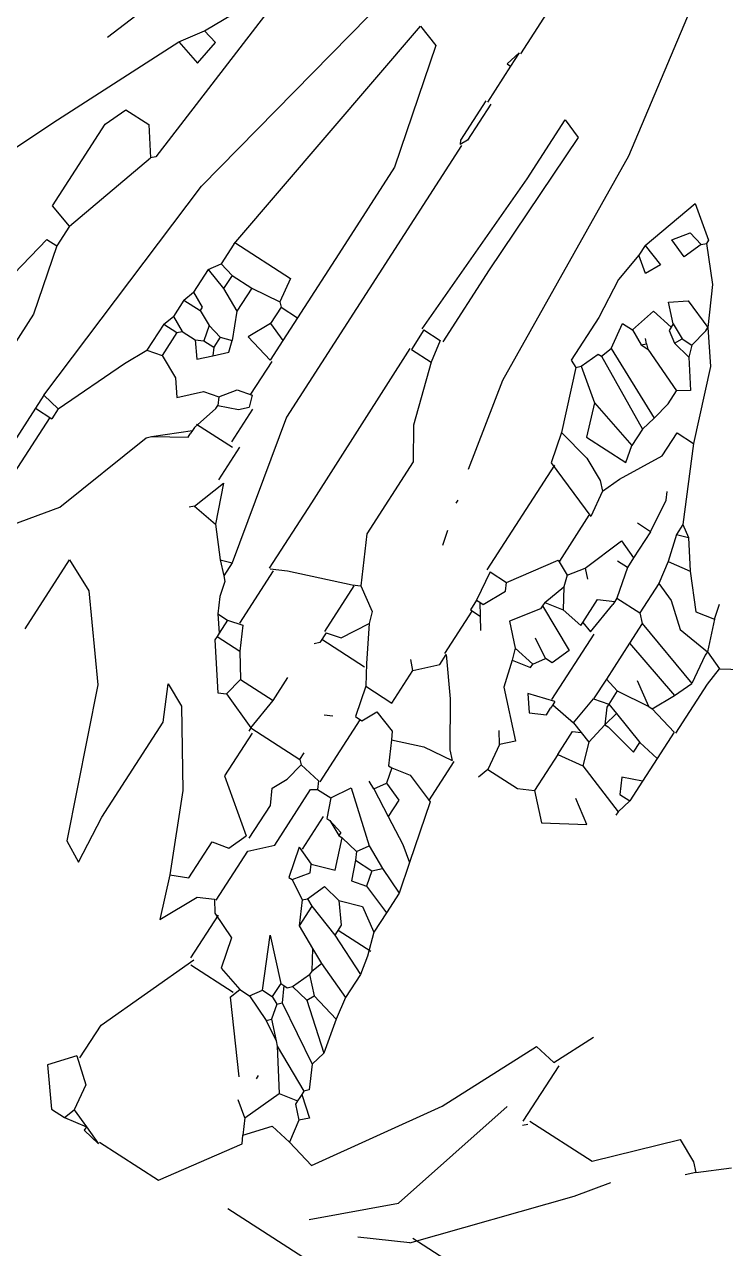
# Model space of a CAD drawing. Header units: metres. Extents: x 1769 to 3632, y 809 to 2652.
# Drawn here: x 2737.9097 to 2738.0202, y 1806.9406 to 1807.1333 of the extents above; entities that cross this region are included whole.
import ezdxf

# ---------------------------------------------------------------- set-up
doc = ezdxf.new("R2010")
doc.units = ezdxf.units.M
doc.header["$LTSCALE"] = 10
doc.layers.add('A-ELEV0', color=7, linetype='Continuous')
doc.layers.add('L-PLNT', color=66, linetype='Continuous')

# ---------------------------------------------------------------- blocks, each defined once
blk = doc.blocks.new('GARRA DE LEON')
at = {"layer": 'L-PLNT', "color": 65, "linetype": 'Continuous'}
for p, q in [((1271.0781, 334.6905), (1271.1029, 334.7194)), ((1271.0781, 334.6905), (1271.0698, 334.6822)), ((1271.0864, 334.6822), (1271.0781, 334.6905)), ((1271.0988, 334.6573), (1271.0864, 334.6822)), ((1271.0284, 334.5911), (1271.0988, 334.6573)), ((1270.987, 334.5952), (1271.0201, 334.6201)), ((1270.8503, 334.4751), (1270.987, 334.5952)), ((1271.0284, 334.5124), (1271.0284, 334.5911)), ((1270.8565, 334.4751), (1270.8565, 334.5497)), ((1271.0242, 334.5124), (1271.0201, 334.5082)), ((1271.0946, 334.5), (1271.1402, 334.5207)), ((1271.0946, 334.5062), (1271.0242, 334.5062)), ((1271.0988, 334.4751), (1271.0946, 334.5)), ((1270.8793, 334.442), (1271.0284, 334.4834)), ((1270.8503, 334.4751), (1270.8255, 334.4254)), ((1270.9911, 334.4254), (1271.0988, 334.4751)), ((1270.813, 334.3716), (1270.8793, 334.442)), ((1271.5419, 334.4213), (1271.5543, 334.442)), ((1270.8627, 334.3426), (1270.9911, 334.4254)), ((1271.4591, 334.4192), (1271.5212, 334.4192)), ((1271.5212, 334.4192), (1271.5419, 334.4213)), ((1271.5502, 334.4006), (1271.5419, 334.4213)), ((1271.3555, 334.413), (1271.3514, 334.413)), ((1271.3555, 334.413), (1271.3721, 334.4171)), ((1271.3763, 334.355), (1271.3555, 334.413)), ((1271.397, 334.4171), (1271.3721, 334.4171)), ((1271.3721, 334.4047), (1271.3721, 334.4171)), ((1271.3887, 334.3964), (1271.3721, 334.4047)), ((1271.397, 334.4171), (1271.3887, 334.3964)), ((1271.4259, 334.4171), (1271.397, 334.4171)), ((1271.4301, 334.3923), (1271.4259, 334.4171)), ((1271.4591, 334.4171), (1271.4259, 334.4171)), ((1271.4674, 334.384), (1271.4591, 334.4171)), ((1271.4922, 334.3964), (1271.5129, 334.4047)), ((1271.5378, 334.326), (1271.5129, 334.4047)), ((1271.546, 334.4006), (1271.5129, 334.4047)), ((1270.7758, 334.4006), (1270.7758, 334.2929)), ((1271.3017, 334.3509), (1271.3265, 334.3923)), ((1271.3265, 334.3923), (1271.3431, 334.3674)), ((1271.4259, 334.355), (1271.4177, 334.3923)), ((1271.4177, 334.3923), (1271.4301, 334.3923)), ((1271.4425, 334.355), (1271.4301, 334.3923)), ((1271.4674, 334.384), (1271.4922, 334.3964)), ((1271.5129, 334.326), (1271.4922, 334.3964)), ((1271.5502, 334.4006), (1271.546, 334.4006)), ((1271.5543, 334.3633), (1271.5502, 334.4006)), ((1271.5833, 334.3882), (1271.5502, 334.4006)), ((1271.4632, 334.3426), (1271.4674, 334.3799)), ((1271.4674, 334.3799), (1271.4674, 334.384)), ((1271.4674, 334.3799), (1271.4839, 334.355)), ((1271.5792, 334.3674), (1271.5833, 334.3882)), ((1271.5833, 334.3882), (1271.5999, 334.384)), ((1271.6123, 334.3385), (1271.5792, 334.3674)), ((1271.3721, 334.326), (1271.3763, 334.355)), ((1271.4011, 334.3467), (1271.3763, 334.355)), ((1271.4259, 334.3509), (1271.4425, 334.355)), ((1271.4259, 334.3509), (1271.4259, 334.355)), ((1271.4466, 334.3426), (1271.4425, 334.355)), ((1271.575, 334.3385), (1271.5543, 334.3633)), ((1270.871, 334.3095), (1270.8627, 334.3426)), ((1271.3265, 334.326), (1271.3017, 334.3509)), ((1271.4011, 334.3467), (1271.4259, 334.3509)), ((1271.4052, 334.3343), (1271.4011, 334.3467)), ((1271.4425, 334.3426), (1271.4259, 334.3509)), ((1271.4425, 334.326), (1271.4466, 334.3426)), ((1271.4466, 334.3426), (1271.4425, 334.3426)), ((1271.4632, 334.3426), (1271.4466, 334.3426)), ((1271.4674, 334.326), (1271.4632, 334.3426)), ((1271.4011, 334.326), (1271.4052, 334.3343)), ((1271.4094, 334.3219), (1271.4052, 334.3343)), ((1271.5833, 334.3177), (1271.575, 334.3385)), ((1271.6082, 334.3136), (1271.6123, 334.3385)), ((1271.6413, 334.3177), (1271.6123, 334.3385)), ((1270.9041, 334.3136), (1270.8959, 334.3053)), ((1270.9207, 334.2929), (1270.9041, 334.3136)), ((1271.3183, 334.3095), (1271.3265, 334.326)), ((1271.3721, 334.326), (1271.3265, 334.326)), ((1271.3721, 334.326), (1271.4011, 334.326)), ((1271.4094, 334.3219), (1271.4425, 334.326)), ((1271.4135, 334.2929), (1271.4094, 334.3219)), ((1271.4674, 334.326), (1271.4425, 334.326)), ((1271.5129, 334.326), (1271.4674, 334.326)), ((1271.5378, 334.326), (1271.5129, 334.326)), ((1271.546, 334.3177), (1271.5378, 334.326)), ((1271.546, 334.2888), (1271.546, 334.3177)), ((1271.5833, 334.3177), (1271.546, 334.3177)), ((1271.6082, 334.3136), (1271.5833, 334.3177)), ((1271.6371, 334.3053), (1271.6082, 334.3136)), ((1271.6371, 334.3053), (1271.6413, 334.3177)), ((1271.6496, 334.3053), (1271.6413, 334.3177)), ((1270.8752, 334.2846), (1270.871, 334.3095)), ((1270.8959, 334.3053), (1270.871, 334.3095)), ((1270.9083, 334.2929), (1270.8959, 334.3053)), ((1271.3183, 334.2722), (1271.3183, 334.3095)), ((1271.6496, 334.3053), (1271.6371, 334.3053)), ((1271.7282, 334.2681), (1271.6496, 334.3053)), ((1270.9083, 334.2722), (1270.9124, 334.2929)), ((1270.9124, 334.2929), (1270.9083, 334.2929)), ((1270.9166, 334.2929), (1270.9124, 334.2929)), ((1270.9207, 334.2929), (1270.9166, 334.2929)), ((1270.9249, 334.2929), (1270.9207, 334.2929)), ((1270.929, 334.297), (1270.9249, 334.2929)), ((1270.9497, 334.2432), (1270.9249, 334.2929)), ((1270.9538, 334.2846), (1270.929, 334.297)), ((1270.9538, 334.2846), (1270.9704, 334.2888)), ((1271.0077, 334.2432), (1270.9704, 334.2888)), ((1271.0077, 334.2805), (1270.9704, 334.2888)), ((1271.3928, 334.2763), (1271.4011, 334.2929)), ((1271.4011, 334.2929), (1271.4094, 334.2929)), ((1271.4177, 334.2929), (1271.4094, 334.2639)), ((1271.4135, 334.2929), (1271.4094, 334.2929)), ((1271.4177, 334.2929), (1271.4135, 334.2929)), ((1271.5005, 334.2888), (1271.4177, 334.2888)), ((1271.5005, 334.2846), (1271.5378, 334.2888)), ((1271.5336, 334.2722), (1271.5419, 334.2888)), ((1271.5419, 334.2888), (1271.5378, 334.2888)), ((1271.546, 334.2888), (1271.5419, 334.2888)), ((1271.5792, 334.2805), (1271.546, 334.2888)), ((1270.8503, 334.2639), (1270.8752, 334.2846)), ((1270.9911, 334.2225), (1270.9538, 334.2846)), ((1271.0159, 334.2474), (1271.0077, 334.2805)), ((1271.0325, 334.2763), (1271.0077, 334.2805)), ((1271.0491, 334.2349), (1271.0325, 334.2763)), ((1271.0615, 334.2763), (1271.0325, 334.2763)), ((1271.0822, 334.2308), (1271.0615, 334.2763)), ((1271.0822, 334.2722), (1271.0615, 334.2763)), ((1271.3597, 334.2805), (1271.3473, 334.2681)), ((1271.4011, 334.2391), (1271.3597, 334.2805)), ((1271.4094, 334.2639), (1271.3928, 334.2763)), ((1271.4715, 334.2763), (1271.4508, 334.2681)), ((1271.4963, 334.2266), (1271.4715, 334.2763)), ((1271.5046, 334.2722), (1271.5005, 334.2846)), ((1271.5792, 334.2805), (1271.5792, 334.2681)), ((1271.5916, 334.2805), (1271.5792, 334.2805)), ((1271.5999, 334.2598), (1271.5916, 334.2805)), ((1271.6247, 334.2805), (1271.5916, 334.2805)), ((1271.6247, 334.2805), (1271.6247, 334.2639)), ((1271.6247, 334.2805), (1271.662, 334.2763)), ((1271.662, 334.2763), (1271.6703, 334.2722)), ((1270.7613, 334.2142), (1270.842, 334.2681)), ((1270.842, 334.2681), (1270.8503, 334.2639)), ((1270.8669, 334.2556), (1270.8503, 334.2639)), ((1270.8669, 334.2556), (1270.9083, 334.2722)), ((1270.9497, 334.2432), (1270.9083, 334.2722)), ((1271.1071, 334.2639), (1271.0822, 334.2722)), ((1271.0884, 334.2308), (1271.0884, 334.2722)), ((1271.1236, 334.2391), (1271.1071, 334.2639)), ((1271.1319, 334.2639), (1271.1071, 334.2639)), ((1271.1443, 334.2308), (1271.1319, 334.2639)), ((1271.1568, 334.2639), (1271.1319, 334.2639)), ((1271.1692, 334.2349), (1271.1568, 334.2639)), ((1271.1899, 334.2556), (1271.1568, 334.2639)), ((1271.3183, 334.2722), (1271.3059, 334.2681)), ((1271.3473, 334.2681), (1271.3183, 334.2722)), ((1271.3473, 334.2681), (1271.3597, 334.2598)), ((1271.4508, 334.2681), (1271.4508, 334.2598)), ((1271.5046, 334.2474), (1271.5005, 334.2722)), ((1271.5005, 334.2722), (1271.5046, 334.2722)), ((1271.5046, 334.2722), (1271.5336, 334.2722)), ((1271.8069, 334.2391), (1271.7282, 334.2681)), ((1271.7282, 334.2474), (1271.7282, 334.2681)), ((1270.8669, 334.2556), (1270.8793, 334.2391)), ((1271.2561, 334.2391), (1271.1899, 334.2556)), ((1271.2023, 334.2391), (1271.1899, 334.2556)), ((1271.4301, 334.2308), (1271.4342, 334.2515)), ((1271.4342, 334.2515), (1271.4384, 334.2515)), ((1271.4384, 334.2515), (1271.4508, 334.2598)), ((1271.4425, 334.2266), (1271.4384, 334.2515)), ((1271.4508, 334.2598), (1271.4632, 334.2391)), ((1271.5543, 334.2432), (1271.546, 334.2515)), ((1271.5543, 334.2432), (1271.5999, 334.2598)), ((1270.9124, 334.2432), (1270.9083, 334.2432)), ((1270.9538, 334.2391), (1270.9497, 334.2432)), ((1270.9663, 334.2184), (1270.9538, 334.2391)), ((1270.9704, 334.2225), (1270.9538, 334.2391)), ((1271.0077, 334.2432), (1271.0159, 334.2474)), ((1271.0118, 334.2225), (1271.0077, 334.2432)), ((1271.0325, 334.2308), (1271.0159, 334.2474)), ((1271.1153, 334.2142), (1271.1236, 334.2391)), ((1271.2189, 334.2101), (1271.2023, 334.2391)), ((1271.2686, 334.2059), (1271.2561, 334.2391)), ((1271.3059, 334.237), (1271.2561, 334.237)), ((1271.4301, 334.2308), (1271.4011, 334.2391)), ((1271.5005, 334.2266), (1271.5046, 334.2474)), ((1271.5253, 334.2349), (1271.5046, 334.2474)), ((1271.5378, 334.2308), (1271.5543, 334.2432)), ((1271.6537, 334.2225), (1271.6992, 334.2474)), ((1271.6992, 334.2474), (1271.7282, 334.2474)), ((1271.8401, 334.2142), (1271.8069, 334.2391)), ((1270.9663, 334.1728), (1270.9, 334.2266)), ((1270.9663, 334.2184), (1270.9704, 334.2225)), ((1270.987, 334.2184), (1270.9704, 334.2225)), ((1270.987, 334.2184), (1270.9911, 334.2225)), ((1271.0077, 334.2142), (1270.9911, 334.2225)), ((1271.0077, 334.2184), (1271.0118, 334.2225)), ((1271.0118, 334.2225), (1271.0325, 334.2308)), ((1271.0367, 334.2308), (1271.0325, 334.2308)), ((1271.0367, 334.2308), (1271.0491, 334.2349)), ((1271.0574, 334.2184), (1271.0367, 334.2308)), ((1271.0574, 334.2184), (1271.0491, 334.2349)), ((1271.0946, 334.1935), (1271.0822, 334.2308)), ((1271.0946, 334.2308), (1271.0822, 334.2308)), ((1271.1153, 334.2142), (1271.0946, 334.2308)), ((1271.1402, 334.2142), (1271.1443, 334.2308)), ((1271.1609, 334.2266), (1271.1443, 334.2308)), ((1271.1609, 334.2266), (1271.1692, 334.2349)), ((1271.1609, 334.2059), (1271.1609, 334.2266)), ((1271.1816, 334.2101), (1271.1692, 334.2349)), ((1271.3017, 334.2018), (1271.3059, 334.2349)), ((1271.3141, 334.2266), (1271.3059, 334.2349)), ((1271.3597, 334.1977), (1271.3141, 334.2266)), ((1271.4425, 334.2266), (1271.4301, 334.2308)), ((1271.4632, 334.2059), (1271.4425, 334.2266)), ((1271.4922, 334.2266), (1271.4632, 334.2059)), ((1271.4963, 334.2266), (1271.4922, 334.2266)), ((1271.5005, 334.2266), (1271.4963, 334.2266)), ((1271.5005, 334.2266), (1271.5253, 334.2349)), ((1271.5378, 334.2308), (1271.5253, 334.2349)), ((1271.546, 334.2142), (1271.5378, 334.2308)), ((1271.633, 334.2142), (1271.6537, 334.2225)), ((1271.7282, 334.2184), (1271.749, 334.2225)), ((1271.749, 334.2225), (1271.7655, 334.2225)), ((1271.7738, 334.2349), (1271.7655, 334.2225)), ((1271.7862, 334.1728), (1271.7655, 334.2225)), ((1271.8028, 334.2142), (1271.7738, 334.2349)), ((1270.7613, 334.1397), (1270.7613, 334.2142)), ((1270.9787, 334.1894), (1270.9663, 334.2184)), ((1270.9911, 334.2101), (1270.987, 334.2184)), ((1270.9911, 334.1977), (1270.9911, 334.2101)), ((1271.0077, 334.2101), (1270.9911, 334.2101)), ((1271.0077, 334.2142), (1271.0077, 334.2184)), ((1271.0077, 334.2101), (1271.0077, 334.2142)), ((1271.0449, 334.1728), (1271.0077, 334.2101)), ((1271.0698, 334.1935), (1271.0574, 334.2184)), ((1271.1195, 334.1935), (1271.1153, 334.2142)), ((1271.1609, 334.2059), (1271.1402, 334.2142)), ((1271.1692, 334.2018), (1271.1816, 334.2101)), ((1271.223, 334.1604), (1271.1816, 334.2101)), ((1271.2354, 334.1811), (1271.2189, 334.2101)), ((1271.2396, 334.2101), (1271.2189, 334.2101)), ((1271.2479, 334.1894), (1271.2396, 334.2101)), ((1271.4963, 334.1811), (1271.546, 334.2142)), ((1271.546, 334.2163), (1271.604, 334.2163)), ((1271.6288, 334.1521), (1271.604, 334.2184)), ((1271.633, 334.2142), (1271.604, 334.2184)), ((1271.6413, 334.2059), (1271.633, 334.2142)), ((1271.6723, 334.1687), (1271.6723, 334.2184)), ((1271.6723, 334.2184), (1271.691, 334.2142)), ((1271.7076, 334.1562), (1271.691, 334.2142)), ((1271.7117, 334.2142), (1271.691, 334.2142)), ((1271.7117, 334.2142), (1271.7282, 334.2184)), ((1271.7531, 334.1355), (1271.7117, 334.2142)), ((1271.7655, 334.1397), (1271.7282, 334.2184)), ((1271.8069, 334.1935), (1271.8028, 334.2142)), ((1271.8152, 334.2101), (1271.8028, 334.2142)), ((1271.8152, 334.2101), (1271.8359, 334.2142)), ((1271.8152, 334.1977), (1271.8152, 334.2101)), ((1271.8359, 334.2142), (1271.8401, 334.2142)), ((1271.8815, 334.1935), (1271.8401, 334.2142)), ((1271.8525, 334.1811), (1271.8401, 334.2142)), ((1270.9787, 334.1894), (1270.9911, 334.1977)), ((1270.9911, 334.1977), (1271.0449, 334.1728)), ((1271.1692, 334.2018), (1271.1609, 334.2059)), ((1271.1733, 334.1811), (1271.1692, 334.2018)), ((1271.2644, 334.1852), (1271.2686, 334.2059)), ((1271.2893, 334.1687), (1271.3017, 334.2018)), ((1271.397, 334.1687), (1271.3597, 334.1977)), ((1271.6537, 334.1811), (1271.6413, 334.2059)), ((1271.8069, 334.1935), (1271.8152, 334.1977)), ((1271.8235, 334.1811), (1271.8152, 334.1977)), ((1270.9787, 334.1769), (1270.9787, 334.1894)), ((1271.0946, 334.1811), (1271.0698, 334.1935)), ((1271.0946, 334.1935), (1271.0698, 334.1935)), ((1271.0988, 334.1852), (1271.0946, 334.1935)), ((1271.0946, 334.1811), (1271.0988, 334.1852)), ((1271.0988, 334.1852), (1271.1195, 334.1935)), ((1271.1319, 334.1687), (1271.1402, 334.1935)), ((1271.1402, 334.1935), (1271.1733, 334.1811)), ((1271.2354, 334.1811), (1271.2479, 334.1894)), ((1271.2644, 334.1852), (1271.2479, 334.1894)), ((1271.2644, 334.1811), (1271.2644, 334.1852)), ((1271.4508, 334.1769), (1271.4384, 334.1852)), ((1271.4632, 334.1728), (1271.488, 334.1852)), ((1271.488, 334.1852), (1271.4963, 334.1811)), ((1271.8152, 334.1811), (1271.8069, 334.1935)), ((1271.9146, 334.1645), (1271.8815, 334.1935)), ((1270.9663, 334.1728), (1270.9787, 334.1769)), ((1270.9725, 334.119), (1270.9725, 334.1728)), ((1270.987, 334.148), (1270.9787, 334.1769)), ((1271.1071, 334.1604), (1271.0946, 334.1811)), ((1271.1071, 334.1604), (1271.1236, 334.1728)), ((1271.1236, 334.1728), (1271.1319, 334.1687)), ((1271.1733, 334.1769), (1271.1733, 334.1811)), ((1271.1774, 334.1769), (1271.1733, 334.1769)), ((1271.1816, 334.1604), (1271.1733, 334.1769)), ((1271.1816, 334.1604), (1271.1774, 334.1769)), ((1271.2354, 334.1811), (1271.2396, 334.1728)), ((1271.2893, 334.1687), (1271.2644, 334.1811)), ((1271.4508, 334.1645), (1271.4508, 334.1769)), ((1271.4632, 334.1687), (1271.4508, 334.1769)), ((1271.4632, 334.1687), (1271.4632, 334.1728)), ((1271.4963, 334.1604), (1271.4963, 334.1811)), ((1271.662, 334.1438), (1271.6537, 334.1811)), ((1271.7862, 334.1645), (1271.7862, 334.1728)), ((1271.7904, 334.1687), (1271.7862, 334.1728)), ((1271.8194, 334.1811), (1271.8152, 334.1811)), ((1271.8235, 334.1562), (1271.8194, 334.1811)), ((1271.8235, 334.1811), (1271.8194, 334.1811)), ((1271.8235, 334.1811), (1271.8401, 334.1645)), ((1271.8401, 334.1645), (1271.8525, 334.1811)), ((1271.1071, 334.1562), (1271.1071, 334.1604)), ((1271.1402, 334.148), (1271.1319, 334.1687)), ((1271.1816, 334.1562), (1271.1816, 334.1604)), ((1271.2023, 334.148), (1271.223, 334.1604)), ((1271.2976, 334.1645), (1271.2893, 334.1687)), ((1271.3059, 334.1397), (1271.2976, 334.1645)), ((1271.3638, 334.148), (1271.3845, 334.1687)), ((1271.3845, 334.1687), (1271.397, 334.1687)), ((1271.4508, 334.1666), (1271.397, 334.1666)), ((1271.4632, 334.1645), (1271.4508, 334.1645)), ((1271.4632, 334.1645), (1271.4632, 334.1687)), ((1271.4963, 334.1604), (1271.4632, 334.1645)), ((1271.7076, 334.1562), (1271.6723, 334.1687)), ((1271.7862, 334.1645), (1271.7904, 334.1687)), ((1271.7945, 334.148), (1271.7862, 334.1645)), ((1271.7904, 334.1687), (1271.7945, 334.1645)), ((1271.9105, 334.1604), (1271.8898, 334.1521)), ((1271.9105, 334.1604), (1271.9146, 334.1645)), ((1271.9146, 334.1438), (1271.9105, 334.1604)), ((1271.9187, 334.1645), (1271.9146, 334.1645)), ((1271.9436, 334.1314), (1271.9187, 334.1645)), ((1271.0201, 334.1397), (1270.987, 334.148)), ((1271.1402, 334.148), (1271.1071, 334.1562)), ((1271.1402, 334.1521), (1271.1816, 334.1521)), ((1271.2023, 334.148), (1271.1816, 334.1562)), ((1271.2023, 334.1314), (1271.2023, 334.148)), ((1271.3224, 334.1148), (1271.3224, 334.148)), ((1271.3224, 334.148), (1271.3638, 334.148)), ((1271.3638, 334.148), (1271.3721, 334.1397)), ((1271.6288, 334.1562), (1271.4963, 334.1562)), ((1271.662, 334.1438), (1271.6288, 334.1521)), ((1271.7324, 334.1231), (1271.7076, 334.1562)), ((1271.7945, 334.148), (1271.8235, 334.1562)), ((1271.7945, 334.1355), (1271.7945, 334.148)), ((1271.8898, 334.1521), (1271.898, 334.1314)), ((1270.7675, 334.119), (1270.7592, 334.1397)), ((1270.7633, 334.119), (1270.7592, 334.1397)), ((1271.0325, 334.1107), (1271.0201, 334.1397)), ((1271.1982, 334.1252), (1271.2023, 334.1314)), ((1271.2106, 334.1273), (1271.2023, 334.1314)), ((1271.2893, 334.1314), (1271.3059, 334.1397)), ((1271.2893, 334.1231), (1271.2893, 334.1314)), ((1271.7282, 334.119), (1271.662, 334.1438)), ((1271.7324, 334.1231), (1271.7531, 334.1314)), ((1271.7531, 334.1355), (1271.7655, 334.1397)), ((1271.7531, 334.1314), (1271.7531, 334.1355)), ((1271.7655, 334.1397), (1271.7945, 334.1355)), ((1271.869, 334.1355), (1271.8525, 334.1273)), ((1271.8773, 334.1107), (1271.869, 334.1355)), ((1271.8773, 334.1107), (1271.9436, 334.1314)), ((1271.898, 334.1314), (1271.9146, 334.1438)), ((1270.7633, 334.0941), (1270.7675, 334.119)), ((1270.7675, 334.119), (1270.7633, 334.119)), ((1270.7758, 334.0983), (1270.7675, 334.119)), ((1270.8669, 334.0734), (1270.9787, 334.119)), ((1271.1071, 334.1045), (1271.1278, 334.1252)), ((1271.1278, 334.1252), (1271.1982, 334.1252)), ((1271.2106, 334.1293), (1271.2893, 334.1293)), ((1271.2147, 334.1024), (1271.2106, 334.1273)), ((1271.3224, 334.1148), (1271.2893, 334.1231)), ((1271.7282, 334.119), (1271.7324, 334.1231)), ((1271.7324, 334.1107), (1271.7282, 334.119)), ((1271.8525, 334.1273), (1271.8649, 334.1107)), ((1271.0325, 334.1148), (1270.9787, 334.1148)), ((1271.0449, 334.1024), (1271.0325, 334.1107)), ((1271.3431, 334.1024), (1271.3224, 334.1148)), ((1271.7862, 334.1107), (1271.7324, 334.1107)), ((1271.8318, 334.1066), (1271.7862, 334.1107)), ((1271.8649, 334.1107), (1271.8318, 334.1066)), ((1271.8773, 334.1107), (1271.8649, 334.1107)), ((1270.7633, 334.0941), (1270.7758, 334.0983)), ((1270.7633, 334.0776), (1270.7633, 334.0941)), ((1270.8047, 334.0941), (1270.7758, 334.0983)), ((1270.8255, 334.0693), (1270.8047, 334.0941)), ((1271.0367, 334.0858), (1271.0449, 334.1024)), ((1271.0449, 334.1045), (1271.1071, 334.1045)), ((1271.0988, 334.0858), (1271.1195, 334.0941)), ((1271.1195, 334.0983), (1271.1609, 334.0983)), ((1271.1609, 334.0403), (1271.1195, 334.0941)), ((1271.1609, 334.0983), (1271.1774, 334.09)), ((1271.1774, 334.09), (1271.194, 334.0983)), ((1271.194, 334.0983), (1271.2147, 334.1024)), ((1271.2189, 334.0983), (1271.2147, 334.1024)), ((1271.2189, 334.0361), (1271.2189, 334.0983)), ((1271.2189, 334.0983), (1271.2272, 334.0983)), ((1271.2727, 334.0941), (1271.2769, 334.1024)), ((1271.339, 334.0486), (1271.339, 334.1024)), ((1271.3804, 334.0817), (1271.3431, 334.1024)), ((1271.5088, 334.0983), (1271.4922, 334.1024)), ((1270.9953, 334.0651), (1271.0367, 334.0858)), ((1271.0946, 334.0672), (1271.0988, 334.0858)), ((1271.3514, 334.0651), (1271.3804, 334.0817)), ((1271.3928, 334.0776), (1271.3804, 334.0817)), ((1271.5419, 334.09), (1271.5378, 334.09)), ((1271.6744, 334.061), (1271.575, 334.0817)), ((1270.8006, 334.0486), (1270.7633, 334.0776)), ((1270.8255, 334.0693), (1270.8006, 334.0486)), ((1270.8255, 334.0734), (1270.8669, 334.0734)), ((1271.0408, 334.0486), (1271.0491, 334.0672)), ((1271.0491, 334.0672), (1271.0946, 334.0672)), ((1271.4094, 334.0527), (1271.3928, 334.0776)), ((1271.0408, 334.0486), (1270.9953, 334.0651)), ((1271.3473, 334.0486), (1271.3514, 334.0651)), ((1271.9477, 334.0444), (1271.6744, 334.061)), ((1271.1236, 334.0113), (1271.0408, 334.0486)), ((1271.2147, 334.0403), (1271.1609, 334.0403)), ((1271.2189, 334.0361), (1271.2561, 334.0403)), ((1271.2561, 333.9989), (1271.2561, 334.0403)), ((1271.2561, 334.0403), (1271.2851, 334.0403)), ((1271.3348, 334.0486), (1271.3307, 334.0444)), ((1271.3473, 334.0486), (1271.3348, 334.0486)), ((1271.4052, 334.0465), (1271.3473, 334.0465)), ((1271.3804, 333.9782), (1271.4052, 334.0444)), ((1271.4052, 334.0444), (1271.4094, 334.0527)), ((1271.4591, 334.0279), (1271.4094, 334.0527)), ((1272.1134, 334.0154), (1271.9477, 334.0444)), ((1271.2189, 334.0361), (1271.2147, 334.0361)), ((1271.2354, 333.9947), (1271.2189, 334.0361)), ((1271.5502, 334.0279), (1271.4591, 334.0279)), ((1271.5833, 334.0072), (1271.5502, 334.0279)), ((1271.1982, 333.9616), (1271.1236, 334.0113)), ((1271.6496, 333.9865), (1271.5833, 334.0072)), ((1271.2313, 333.9865), (1271.2354, 333.9947)), ((1271.2354, 333.9947), (1271.2561, 333.9989)), ((1271.281, 333.9823), (1271.2561, 333.9989)), ((1271.9353, 333.9885), (1271.7655, 333.9854)), ((1271.9436, 333.9668), (1271.9353, 333.9885)), ((1271.2769, 333.9533), (1271.2313, 333.9865)), ((1271.281, 333.9533), (1271.281, 333.9823)), ((1271.3059, 333.9699), (1271.281, 333.9823)), ((1271.3721, 333.9616), (1271.3804, 333.9782)), ((1271.6744, 333.9823), (1271.6496, 333.9865)), ((1271.6496, 333.9616), (1271.6496, 333.9865)), ((1271.7655, 333.9854), (1271.6744, 333.9854)), ((1271.6744, 333.9616), (1271.6744, 333.9823)), ((1271.3017, 333.9533), (1271.3059, 333.9699)), ((1271.3721, 333.9657), (1271.3059, 333.9657)), ((1271.6744, 333.9595), (1271.869, 333.9668)), ((1271.869, 333.9668), (1271.9436, 333.9668)), ((1271.0118, 333.9368), (1270.9994, 333.9595)), ((1270.9994, 333.9595), (1271.0532, 333.9544)), ((1271.0532, 333.9544), (1271.1733, 333.9544)), ((1271.1733, 333.9544), (1271.2106, 333.9368)), ((1271.2106, 333.9368), (1271.1982, 333.9616)), ((1271.281, 333.9533), (1271.2769, 333.9533)), ((1271.2851, 333.9533), (1271.281, 333.9533)), ((1271.3017, 333.9409), (1271.2851, 333.9533)), ((1271.3017, 333.9533), (1271.2851, 333.9533)), ((1271.3017, 333.9409), (1271.3017, 333.9533)), ((1271.4549, 333.9606), (1271.3721, 333.9606)), ((1271.6496, 333.9595), (1271.4549, 333.9606)), ((1271.6744, 333.9616), (1271.6496, 333.9616)), ((1271.1692, 333.8746), (1271.0118, 333.9368)), ((1271.3183, 333.9326), (1271.3017, 333.9409)), ((1271.3348, 333.9285), (1271.3183, 333.9326)), ((1271.3348, 333.9285), (1271.3183, 333.9326)), ((1271.339, 333.9243), (1271.3348, 333.9285)), ((1271.3514, 333.9119), (1271.339, 333.9243)), ((1271.3555, 333.9243), (1271.339, 333.9243)), ((1271.3514, 333.9119), (1271.3555, 333.9243)), ((1271.517, 333.8891), (1271.3555, 333.9243)), ((1271.3804, 333.8871), (1271.3514, 333.9119)), ((1271.4218, 333.8705), (1271.3804, 333.8871)), ((1271.3845, 333.8581), (1271.3804, 333.8871)), ((1271.8608, 333.8891), (1271.517, 333.8891)), ((1271.869, 333.8912), (1271.8608, 333.8871)), ((1271.8649, 333.885), (1271.8608, 333.8871)), ((1271.9146, 333.885), (1271.8649, 333.885)), ((1271.9146, 333.8912), (1271.869, 333.8912)), ((1271.9601, 333.8871), (1271.9146, 333.8871)), ((1271.9767, 333.8871), (1271.9601, 333.8871)), ((1271.9767, 333.8871), (1271.9601, 333.8829)), ((1271.9601, 333.8829), (1271.9601, 333.8871)), ((1271.9767, 333.8891), (1272.1423, 333.8891)), ((1271.2479, 333.8125), (1271.1692, 333.8746)), ((1271.3845, 333.8581), (1271.3804, 333.8539)), ((1271.3845, 333.8581), (1271.4218, 333.8705)), ((1271.4632, 333.8643), (1271.4218, 333.8643)), ((1271.4591, 333.8125), (1271.4591, 333.8581)), ((1271.5046, 333.8539), (1271.4632, 333.8539)), ((1271.4963, 333.8415), (1271.5046, 333.8498)), ((1271.517, 333.8457), (1271.5046, 333.8498)), ((1271.5129, 333.8291), (1271.517, 333.8457)), ((1271.488, 333.8208), (1271.4963, 333.8415)), ((1271.5584, 333.8436), (1271.517, 333.8436)), ((1271.5667, 333.8084), (1271.5584, 333.8415)), ((1271.5833, 333.8415), (1271.5584, 333.8415)), ((1271.5916, 333.8208), (1271.5833, 333.8415)), ((1271.6123, 333.8415), (1271.5833, 333.8415)), ((1271.6992, 333.8415), (1271.6123, 333.8415)), ((1271.6123, 333.8208), (1271.6123, 333.8415)), ((1271.8028, 333.8415), (1271.6992, 333.8415)), ((1271.9353, 333.8084), (1271.8028, 333.8415)), ((1271.4549, 333.8125), (1271.4839, 333.8208)), ((1271.4839, 333.8208), (1271.488, 333.8208)), ((1271.4963, 333.8167), (1271.488, 333.8208)), ((1271.4963, 333.8167), (1271.5129, 333.8291)), ((1271.5916, 333.8208), (1271.5667, 333.8084)), ((1271.6123, 333.8208), (1271.5916, 333.8208)), ((1271.6164, 333.8167), (1271.6123, 333.8208)), ((1271.2644, 333.7773), (1271.2479, 333.8125)), ((1271.4218, 333.7794), (1271.4508, 333.8125)), ((1271.4218, 333.7794), (1271.4425, 333.8125)), ((1271.4425, 333.8125), (1271.4466, 333.8125)), ((1271.4508, 333.8125), (1271.4466, 333.8125)), ((1271.4549, 333.8125), (1271.4508, 333.8125)), ((1271.4922, 333.8001), (1271.4963, 333.8167)), ((1271.6123, 333.7835), (1271.6164, 333.8167)), ((1271.6433, 333.8125), (1271.6164, 333.8167)), ((1271.6433, 333.7421), (1271.6433, 333.8125)), ((1271.9436, 333.7835), (1271.9353, 333.8084)), ((1271.4715, 333.7794), (1271.4922, 333.8001)), ((1271.5295, 333.7877), (1271.5419, 333.8001)), ((1271.5419, 333.8001), (1271.5543, 333.796)), ((1271.5502, 333.7835), (1271.5543, 333.796)), ((1271.5833, 333.7835), (1271.5543, 333.796)), ((1271.517, 333.7753), (1271.5295, 333.7877)), ((1271.5378, 333.7835), (1271.5295, 333.7877)), ((1271.5378, 333.7711), (1271.5378, 333.7835)), ((1271.5502, 333.7835), (1271.5378, 333.7835)), ((1271.5543, 333.767), (1271.5502, 333.7835)), ((1271.5957, 333.7587), (1271.5833, 333.7835)), ((1271.6123, 333.7835), (1271.5833, 333.7835)), ((1271.6123, 333.7587), (1271.6123, 333.7835)), ((1271.6413, 333.7421), (1271.9436, 333.7835)), ((1271.1774, 333.7773), (1271.2644, 333.7773)), ((1271.3059, 333.738), (1271.4177, 333.7753)), ((1271.4177, 333.7753), (1271.4218, 333.7794)), ((1271.488, 333.767), (1271.4715, 333.7794)), ((1271.5005, 333.7421), (1271.488, 333.767)), ((1271.5336, 333.7628), (1271.517, 333.7753)), ((1271.5336, 333.7628), (1271.5378, 333.7711)), ((1271.5543, 333.767), (1271.5378, 333.7711)), ((1271.5626, 333.7504), (1271.5543, 333.767)), ((1271.5336, 333.7463), (1271.5336, 333.7628)), ((1271.604, 333.7338), (1271.5957, 333.7587)), ((1271.6123, 333.7587), (1271.5957, 333.7587)), ((1271.6164, 333.7421), (1271.6123, 333.7587)), ((1271.4963, 333.7256), (1271.5005, 333.7421)), ((1271.5295, 333.7421), (1271.5005, 333.7421)), ((1271.5295, 333.7421), (1271.5336, 333.7463)), ((1271.5295, 333.7256), (1271.5295, 333.7421)), ((1271.5419, 333.7297), (1271.5336, 333.7463)), ((1271.5626, 333.7297), (1271.5626, 333.7504)), ((1271.5667, 333.7504), (1271.5626, 333.7504)), ((1271.575, 333.7338), (1271.5667, 333.7504)), ((1271.604, 333.7338), (1271.6164, 333.7421)), ((1271.6413, 333.7421), (1271.6164, 333.7421)), ((1271.6744, 333.68), (1271.9767, 333.7421)), ((1271.2561, 333.7007), (1271.3059, 333.738)), ((1271.5295, 333.7256), (1271.5419, 333.7297)), ((1271.5626, 333.7297), (1271.5419, 333.7297)), ((1271.5626, 333.7297), (1271.575, 333.7338)), ((1271.604, 333.7338), (1271.575, 333.7338)), ((1271.4715, 333.7131), (1271.4963, 333.7256)), ((1271.5295, 333.7256), (1271.4963, 333.7256)), ((1271.3928, 333.68), (1271.4715, 333.7131)), ((1271.31, 333.6779), (1271.3804, 333.6779)), ((1271.3928, 333.68), (1271.3804, 333.68)), ((1271.3804, 333.6593), (1271.3804, 333.68)), ((1271.397, 333.6593), (1271.3928, 333.68)), ((1271.397, 333.6593), (1271.6744, 333.68)), ((1271.3804, 333.6593), (1271.31, 333.6593)), ((1271.397, 333.6593), (1271.3804, 333.6593)), ((1271.869, 333.6386), (1271.6744, 333.622)), ((1271.5626, 333.5848), (1271.6703, 333.6179)), ((1271.6744, 333.622), (1271.6703, 333.6179)), ((1271.6992, 333.5972), (1271.6703, 333.6179)), ((1272.043, 333.6137), (1271.7531, 333.5102)), ((1271.8152, 333.593), (1271.8566, 333.6137)), ((1271.4632, 333.6034), (1271.3887, 333.6034)), ((1271.5378, 333.5848), (1271.4632, 333.6034)), ((1271.7821, 333.6055), (1271.8111, 333.6096)), ((1271.7904, 333.5765), (1271.7821, 333.6055)), ((1271.8111, 333.6096), (1271.8152, 333.593)), ((1271.5378, 333.5723), (1271.5378, 333.5848)), ((1271.5626, 333.5848), (1271.5378, 333.5848)), ((1271.5626, 333.5848), (1271.5709, 333.5578)), ((1271.6992, 333.5682), (1271.6992, 333.5972)), ((1271.7904, 333.5765), (1271.8152, 333.593)), ((1271.4549, 333.5558), (1271.5378, 333.5723)), ((1271.6454, 333.5102), (1271.7904, 333.5765)), ((1271.6744, 333.5578), (1271.6992, 333.5682)), ((1271.5709, 333.5578), (1271.6744, 333.5578)), ((1271.4922, 333.444), (1271.6454, 333.5102))]:
    blk.add_line(p, q, dxfattribs=at)
blk = doc.blocks.new('RPA')
at = {"layer": 'L-PLNT', "xscale": -0.1480433124992555, "yscale": 0.1480433124992555, "zscale": 0.1480433124992558, "rotation": 207.1846337181579}
blk.add_blockref('GARRA DE LEON', (2564.45682, 1771.55146), dxfattribs=at)

msp = doc.modelspace()

# ---------------------------------------------------------------- block references
at = {"layer": 'A-ELEV0', "ltscale": 0.01, "rotation": 29.99800635700696}
msp.add_blockref('RPA', (1259.184, -1140.7268), dxfattribs=at)

doc.saveas('drawing.dxf')
